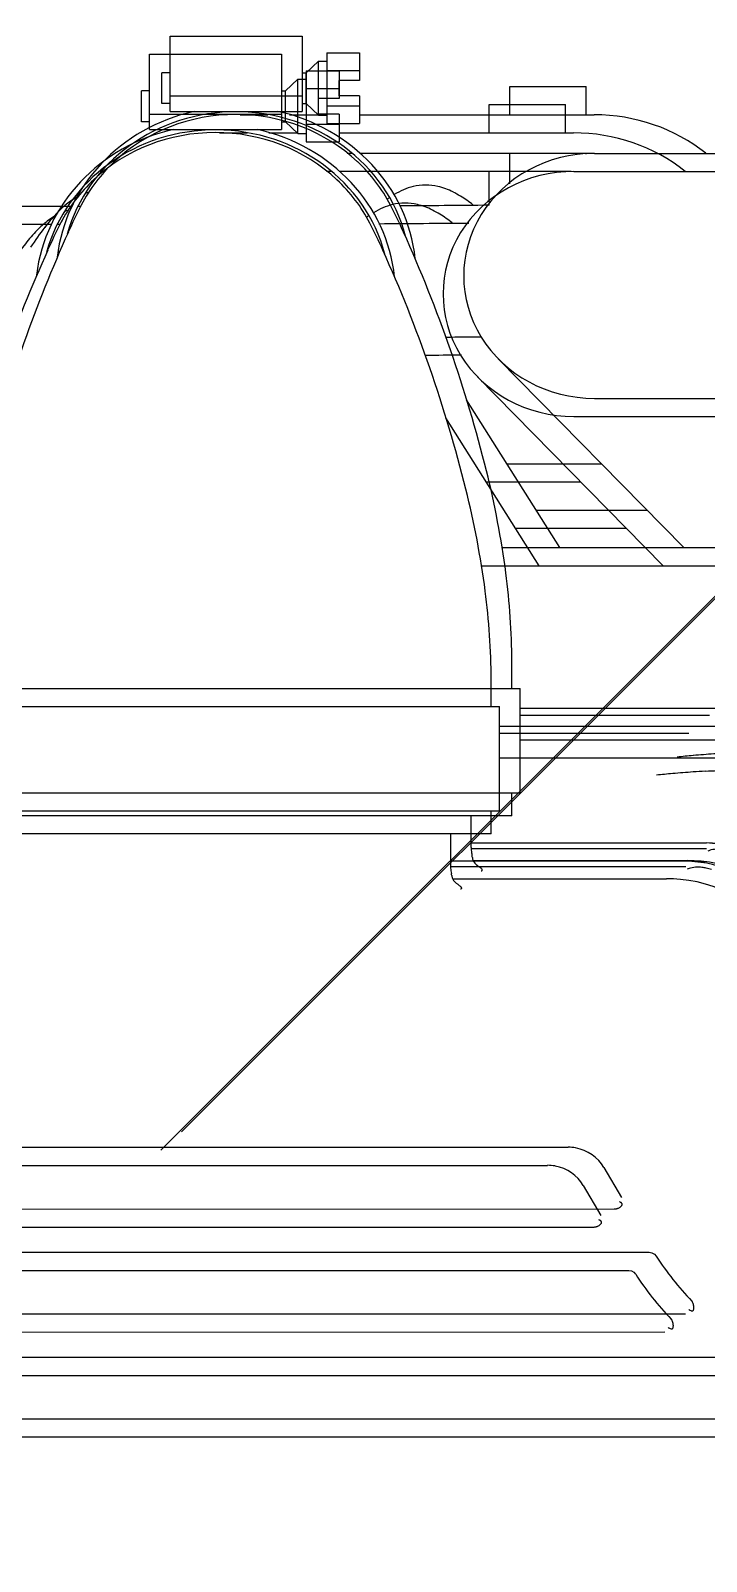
# Model space of a CAD drawing. Header units: inches. Extents: x 4821 to 127877, y 58012 to 433683.
# Drawn here: x 81856.4 to 81967.8, y 383969.6 to 384222 of the extents above; entities that cross this region are included whole.
import ezdxf

# ---------------------------------------------------------------- set-up
doc = ezdxf.new("R2010")
doc.units = ezdxf.units.IN
doc.header["$MEASUREMENT"] = 0
for name, color, linetype in [('A-FURN-FIXD', 10, 'Continuous'), ('A-WALL', 53, 'Continuous'), ('Cloums$0$A-COL-HAT', 8, 'Continuous'), ('EMG - ELEC - ID', 26, 'Continuous'), ('NECB-COLUM', 50, 'Continuous')]:
    doc.layers.add(name, color=color, linetype=linetype)

# ---------------------------------------------------------------- blocks, each defined once
blk = doc.blocks.new('COL BASEMT')
at = {"layer": 'Cloums$0$A-COL-HAT'}
h = blk.add_hatch(dxfattribs=at)
h.set_pattern_fill('ANSI31', color=256, scale=500)
h.set_pattern_definition([(45, (1452118.876, 42013.15), (-44.194174, 44.194174), [])])
h.paths.add_polyline_path([(1693546.85, 345625.99), (1693946.85, 345625.99), (1693950.94, 348875.93), (1693546.85, 348875.93)])
h.paths.add_polyline_path([(1688721.85, 335900.88), (1689121.55, 335900.88), (1689121.85, 337327.04), (1693949.19, 337326.96), (1693946.85, 345125.99), (1693546.85, 345125.99), (1693546.85, 337726.97), (1688721.85, 337727.04)])
h.paths.add_polyline_path([(1641271.85, 335200.88), (1640873.67, 335200.88), (1640871.85, 323973.06), (1689121.85, 323973.08), (1689121.4, 335200.88), (1688721.85, 335200.88), (1688721.85, 324373.08), (1641271.85, 324373.06)])
edge = h.paths.add_edge_path()
edge.add_line((1636446.85, 345125.99), (1636046.85, 345125.99))
edge.add_line((1636046.85, 345125.99), (1636049.02, 337698.91))
edge.add_arc((1626263.14, 338211.03), 9799.28, 305.315023, 357.004292, ccw=False)
edge.add_line((1631927.82, 330214.96), (1632171.53, 329896.4))
edge.add_arc((1626336.78, 338141.43), 10100.73, 305.285859, 355.375183)
edge.add_line((1636404.63, 337327), (1640874.01, 337327))
edge.add_line((1640874.01, 337327), (1640873.78, 335900.88))
edge.add_line((1640873.78, 335900.88), (1641271.85, 335900.88))
edge.add_line((1641271.85, 335900.88), (1641271.85, 337725.88))
edge.add_line((1641271.85, 337725.88), (1636446.85, 337725.88))
edge.add_line((1636446.85, 337725.88), (1636446.85, 345125.99))
h.paths.add_polyline_path([(1636046.85, 345625.99), (1636446.85, 345625.99), (1636446.85, 348875.93), (1636048.92, 348875.93)])
blk = doc.blocks.new('A$C0e128a0b')
at = {"layer": 'A-FURN-FIXD'}
for p, q in [((328.92, 1438.38), (328.92, 1733.29)), ((324.83, 1683.02), (324.83, 1438.38)), ((252.24, 1448.1), (252.24, 1673.53)), ((284.29, 1448.1), (284.29, 1673.53)), ((417.75, 1348.76), (417.75, 1629.29)), ((303.8, 1436.03), (303.8, 1561.22)), ((409.69, 1349.87), (409.69, 1469.24)), ((342.71, 1465.5), (342.42, 1462.73)), ((342.79, 1465.85), (342.63, 1465.1)), ((342.45, 1463.55), (342.42, 1462.73)), ((342.52, 1464.33), (342.45, 1463.55)), ((342.63, 1465.1), (342.52, 1464.33)), ((325.75, 1463.13), (325.75, 1438.38)), ((342.42, 1431.96), (342.42, 1462.73)), ((343.15, 1431.96), (343.15, 1462.76)), ((303.8, 1459.77), (279.12, 1435.53)), ((344.74, 1432.39), (344.74, 1460.22)), ((403.48, 1460.5), (403.48, 1460.5)), ((404.03, 1351.34), (404.02, 1459.99)), ((395.96, 1455.27), (396.02, 1455.62)), ((396.02, 1455.62), (396.19, 1455.93)), ((396.19, 1455.93), (396.45, 1456.18)), ((396.45, 1456.18), (396.45, 1456.18)), ((298.91, 1440.5), (298.91, 1454.97)), ((395.96, 1352.46), (395.96, 1455.27)), ((384.87, 1449.33), (388.8, 1451.64)), ((390.3, 1353.92), (390.29, 1450.68)), ((247.2, 1417.41), (247.2, 1448.07)), ((252.24, 1447.77), (252.24, 1417.45)), ((292.85, 1436.68), (292.85, 1449.02)), ((243.5, 1437.04), (243.5, 1447)), ((247.2, 1447), (243.5, 1447)), ((252.34, 1447), (252.24, 1447)), ((303.8, 1443.59), (284.48, 1431.39)), ((382.23, 1358.59), (382.23, 1444.66)), ((335.86, 1438.38), (322.23, 1438.38)), ((322.23, 1364.09), (322.23, 1438.38)), ((335.86, 1364.09), (335.86, 1438.38)), ((247.2, 1437.04), (243.5, 1437.04)), ((256.24, 1437.04), (252.24, 1437.04)), ((322.23, 1437.3), (318.7, 1437.3)), ((338.88, 1437.3), (335.86, 1437.3)), ((338.88, 1437.3), (338.88, 1365.16)), ((258.99, 1434.39), (258.99, 1434.32)), ((258.99, 1434.32), (258.99, 1434.32)), ((338.88, 1431.96), (342.97, 1431.96)), ((276.26, 1428.67), (276.26, 1428.67)), ((259, 1421.44), (259, 1421.44)), ((259.01, 1421.45), (259.01, 1421.45)), ((258.05, 1421.29), (258.05, 1421.29)), ((239.1, 1413.11), (239.1, 1417.41)), ((239.1, 1417.41), (242.71, 1417.41)), ((241.41, 1413.11), (241.41, 1417.41)), ((242.71, 1417.41), (242.71, 1414.72)), ((244.73, 1417.41), (244.73, 1414.72)), ((244.73, 1417.41), (248.35, 1417.41)), ((246.04, 1413.11), (246.04, 1417.41)), ((248.35, 1413.11), (248.35, 1417.41)), ((252.24, 1416.41), (252.24, 1415.78)), ((253.33, 1417.13), (253.33, 1417.13)), ((244.73, 1414.72), (242.71, 1414.72)), ((239.1, 1413.11), (248.35, 1413.11)), ((240.19, 1412.03), (240.19, 1413.11)), ((241.71, 1410.41), (240.19, 1412.03)), ((247.26, 1412.03), (240.19, 1412.03)), ((245.74, 1410.41), (247.26, 1412.03)), ((247.2, 1408.25), (247.2, 1411.96)), ((247.26, 1412.03), (247.26, 1413.11)), ((236.91, 1392.65), (236.91, 1409.88)), ((236.91, 1409.88), (246.75, 1409.88)), ((241.71, 1409.88), (241.71, 1410.41)), ((245.74, 1410.41), (241.71, 1410.41)), ((244.73, 1392.65), (244.73, 1409.88)), ((245.74, 1409.88), (245.74, 1410.41)), ((246.75, 1392.65), (246.75, 1409.88)), ((247.2, 1401.8), (247.2, 1405.41)), ((246.75, 1392.65), (236.91, 1392.65)), ((241.71, 1392.65), (241.71, 1391.57)), ((245.74, 1391.57), (241.71, 1391.57)), ((245.74, 1392.65), (245.74, 1391.57)), ((253.33, 1385.34), (253.33, 1385.34)), ((257.32, 1382.08), (257.32, 1382.08)), ((258.66, 1381.21), (258.66, 1381.21)), ((259.18, 1381.02), (259.18, 1380.98)), ((259.18, 1380.98), (259.18, 1380.61)), ((259.18, 1379.85), (259.18, 1379.85))]:
    blk.add_line(p, q, dxfattribs=at)
for centre, major_axis, start_param, end_param in [((360.34, 1460.41), (0, 16.63), 0.418081, 1.473015), ((374.95, 1467.63), (0, -47.26), -1.555354, -1.52138), ((354.51, 1462.71), (0, 12.89), 1.204003, 1.568705), ((350.88, 1463.59), (0, -8.22), 4.403035, 4.489529), ((396.45, 1468.79), (0, 70.23), 1.620679, 1.643545), ((434.45, 1471.84), (0, 110.88), 1.644339, 1.668472), ((347.05, 1464.32), (0, 4.07), 1.440739, 1.85904), ((348.55, 1464.16), (0, -5.68), 4.491353, 4.590886), ((268.27, 1448.07), (0, -22.48), 4.006534, 4.712389), ((346.57, 1464.2), (0, -3.54), -1.275204, -1.195355), ((360.92, 1460.22), (0, 17.26), 1.465601, 1.570659), ((647.32, 1493.78), (0, -339), -1.474018, -1.467703), ((376.99, 1490.85), (0, 40.41), 3.681213, 3.87508), ((402.74, 1460.37), (0, 0.62), 0.59088, 0.731002), ((402.87, 1460.16), (0, -0.876), 3.62785, 3.735924), ((403.04, 1459.82), (0, -1.26), 3.49097, 3.627591), ((403.22, 1459.3), (0, 1.8), 0.042, 0.348535), ((403.19, 1459.84), (0, -1.27), 3.047391, 3.180711), ((403.22, 1460.24), (0, 0.869), -0.203866, -0.098216), ((403.27, 1460.5), (0, -0.603), 2.798171, 2.936472), ((402.03, 1461.54), (0, 1.86), 4.080031, 4.118051), ((403.36, 1460.74), (0, -0.342), 2.491631, 2.809649), ((402.52, 1461.2), (0, 1.24), 4.110189, 4.276882), ((403.45, 1460.87), (0, 0.185), 4.668667, 5.650739), ((402.98, 1460.97), (0, -0.699), 1.136053, 1.259895), ((403.19, 1460.9), (0, 0.46), 4.401496, 4.517897), ((403.34, 1460.87), (0, 0.303), 4.516333, 4.678814), ((390.76, 1450.71), (0, -1.64), 4.228234, 4.268579), ((390.31, 1450.97), (0, 1.09), 0.98766, 1.091025), ((389.99, 1451.19), (0, 0.684), 0.892017, 0.987409), ((389.83, 1451.33), (0, -0.457), 3.902648, 4.037455), ((389.73, 1451.45), (0, 0.295), 0.573867, 0.76666), ((389.67, 1451.54), (0, 0.188), -0.011006, 0.586419), ((389.67, 1451.47), (0, 0.261), -0.403409, -0.022183), ((389.61, 1451.32), (0, -0.424), 2.609802, 2.751478), ((389.53, 1451.17), (0, 0.601), -0.679305, -0.534335), ((389.34, 1450.92), (0, -0.919), 2.305118, 2.460549), ((389.05, 1450.64), (0, -1.34), 2.026416, 2.304388), ((391.01, 1450.58), (0, -1.93), 4.266556, 4.288355), ((389.39, 1450.82), (0, -0.928), 1.908399, 2.026418), ((388.22, 1450.39), (0, 2.25), -1.261819, -1.236531), ((388.59, 1450.52), (0, -1.84), 1.833928, 1.880517), ((388.99, 1450.63), (0, 1.4), -1.417162, -1.30487), ((389.33, 1450.68), (0, -1.03), 1.573932, 1.725257), ((268.26, 1448.1), (0, 17.09), 1.570796, 4.712389), ((387.28, 1444.58), (0, -5.4), 3.638278, 4.514752), ((387.08, 1444.66), (0, 5.18), 1.380603, 1.570233), ((323.25, 1298.25), (0, 139.34), 0.123855, 0.227571), ((318.99, 1334.96), (0, -102.34), 3.144633, 3.265681), ((-2725.32, 1403.37), (0, -3183.41), 1.576843, 1.580521), ((337.67, 1233.67), (0, -205.72), 3.37118, 3.541764), ((346.25, 1432.87), (0, -0.67), 3.78752, 3.903218), ((346.04, 1433.16), (0, 0.306), 0.444852, 0.651433), ((345.98, 1433.31), (0, -0.14), 3.313686, 3.588736), ((345.97, 1433.37), (0, -0.0769), 2.323897, 3.339395), ((345.92, 1433.33), (0, -0.144), 2.03584, 2.325789), ((270.19, 1421.9), (0, -15.79), 4.001679, 4.129351), ((-2538.22, 1405.1), (0, -3002.21), 1.57865, 1.580222), ((342.85, 1437.42), (0, -5.46), 0.023638, 0.036842), ((342.81, 1438.11), (0, -6.14), 0.038322, 0.096975), ((342.64, 1439.98), (0, -8.02), 0.097415, 0.142377), ((342.18, 1443.34), (0, 11.42), 3.284392, 3.315961), ((344.91, 1426.73), (0, 5.44), 0.156323, 0.170917), ((347.66, 1407.21), (0, 25.18), 0.141528, 0.150704), ((343.84, 1435.63), (0, 3.53), 3.288963, 3.331624), ((344.14, 1433.98), (0, -1.85), 0.188942, 0.270175), ((344.29, 1433.46), (0, 1.31), 3.405988, 3.713181), ((344.14, 1433.68), (0, -1.58), 0.579924, 0.796317), ((343.38, 1434.48), (0, 2.71), 3.936535, 3.999673), ((340.99, 1436.66), (0, -6.07), 0.859908, 0.899973), ((357.59, 1422.76), (0, 16.44), 0.885082, 0.906783), ((347.64, 1431.43), (0, 2.74), 0.827283, 0.884411), ((346.67, 1432.39), (0, 1.33), 0.759135, 0.827502), ((345.8, 1433.26), (0, 0.29), -1.29625, -1.11032), ((345.95, 1433.3), (0, -0.127), 1.696139, 1.857174), ((346.01, 1433.31), (0, 0.0629), 4.520153, 4.840716), ((264.53, 1425.47), (0, -8.77), 4.219429, 4.461255), ((267.36, 1423.94), (0, 12.14), 0.990979, 1.084621), ((262.48, 1426.04), (0, -6.5), 4.462517, 4.967111), ((268.2, 1401.26), (0, -23.53), 3.24119, 4.477664), ((268.2, 1401.26), (0, -22.82), 3.384419, 6.029328), ((263.48, 1426.3), (0, -7.6), -1.318262, -1.141961), ((268.22, 1401.24), (0, 22.47), 0.452836, 0.785409), ((264.57, 1426.81), (0, 8.87), 1.997131, 2.155845), ((268.21, 1401.28), (0, -22.42), 3.594671, 3.612936), ((297.05, 1336.23), (0, 94.39), 0.400634, 0.444374), ((266.9, 1428.46), (0, 11.86), 2.220027, 2.250355), ((268.23, 1401.23), (0, 22.48), 0.785396, 2.356196), ((268.2, 1401.26), (0, 23.53), 1.805522, 3.032384), ((268.22, 1401.23), (0, 22.47), 2.356177, 2.688763), ((262.6, 1383.56), (0, 5.83), 1.827867, 1.927037), ((265.71, 1385.35), (0, 9.6), 2.107971, 2.308641), ((268.21, 1401.2), (0, 22.44), 2.670255, 2.688508), ((297.05, 1466.24), (0, -94.39), -0.444374, -0.400634), ((8599.55, 1390.47), (0, -8896.4), -1.569603, -1.567851), ((268.79, 1388.26), (0, -13.99), -0.836732, -0.720202), ((275.23, 1396.07), (0, 24.39), 2.420929, 2.520126), ((338.3, 1570.66), (0, -207.69), -0.399654, -0.240633), ((286.59, 1412.94), (0, -45.16), -0.622289, -0.548492)]:
    blk.add_ellipse(centre, major_axis=major_axis, ratio=0.9375, start_param=start_param, end_param=end_param, dxfattribs=at)

msp = doc.modelspace()

# ---------------------------------------------------------------- hatches: boundary and pattern name
at = {"layer": 'A-WALL'}
h = msp.add_hatch(dxfattribs=at)
h.set_pattern_fill('ANSI36', color=3, scale=250)
h.set_pattern_definition([(45, (-1206225.3, -363005.7), (420.9495, 1543.4815), [1984.375, -396.875, 0, -396.875])])
h.paths.add_polyline_path([(86321.51, 396060.39), (78773.72, 396060.36), (78773.72, 379510.37), (86321.51, 379510.37)])
h.paths.add_polyline_path([(35926.89, 396110.37), (28823.73, 396110.37), (28823.73, 387310.43), (35926.89, 387310.43)])
h = msp.add_hatch(dxfattribs=at)
h.set_pattern_fill('ANSI36', color=3, scale=250)
h.set_pattern_definition([(45, (-1206228.7, -363008.7), (420.9495, 1543.4815), [1984.375, -396.875, 0, -396.875])])
h.paths.add_polyline_path([(86318.11, 396057.41), (78770.32, 396057.38), (78770.32, 379507.39), (86318.11, 379507.39)])
h.paths.add_polyline_path([(35923.49, 396107.39), (28820.33, 396107.39), (28820.33, 387307.45), (35923.49, 387307.44)])

# ---------------------------------------------------------------- block references
at = {"layer": 'EMG - ELEC - ID', "xscale": 1.260932877019967, "yscale": 1.260932877019967, "zscale": 1.260932877019967, "rotation": 270.0008681710996}
for p in [(80123.35, 384519.79), (80119.95, 384516.81)]:
    msp.add_blockref('A$C0e128a0b', p, dxfattribs=at)
at = {"layer": 'NECB-COLUM'}
for p in [(-1607623.13, 42184.44), (-1607626.53, 42181.46)]:
    msp.add_blockref('COL BASEMT', p, dxfattribs=at)

doc.saveas('drawing.dxf')
